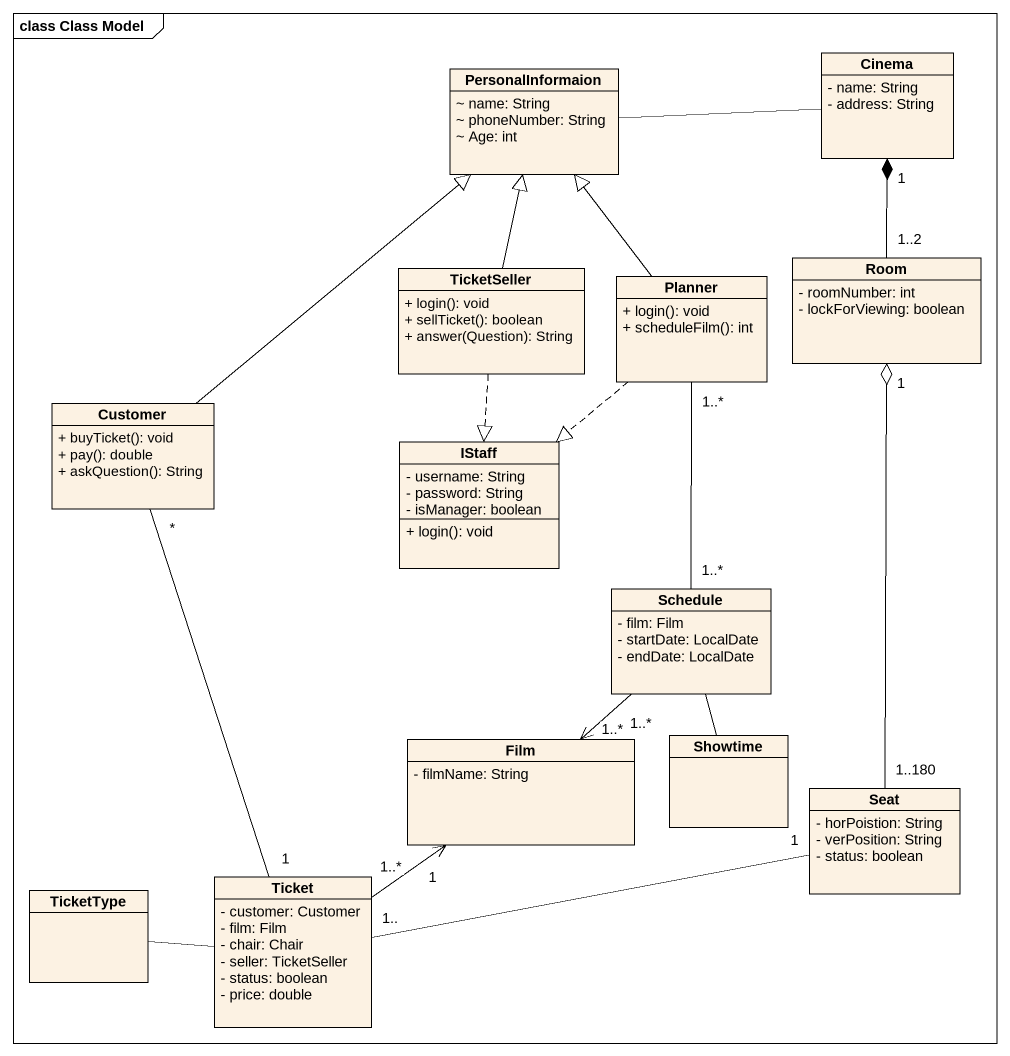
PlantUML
@startuml
mainframe class Class Model
hide circle
hide empty members
skinparam classAttributeIconSize 0
class PersonalInformaion {
  ~ name: String
  ~ phoneNumber: String
  ~ Age: int
}
class Cinema {
  - name: String
  - address: String
}
class Room {
  - roomNumber: int
  - lockForViewing: boolean
}
class TicketSeller {
  + login(): void
  + sellTicket(): boolean
  + answer(Question): String
}
class Planner {
  + login(): void
  + scheduleFilm(): int
}
class Customer {
  + buyTicket(): void
  + pay(): double
  + askQuestion(): String
}
class IStaff {
  - username: String
  - password: String
  - isManager: boolean
  + login(): void
}
class Schedule {
  - film: Film
  - startDate: LocalDate
  - endDate: LocalDate
}
class Showtime
class Film {
  - filmName: String
}
class Seat {
  - horPoistion: String
  - verPosition: String
  - status: boolean
}
class TicketType
class Ticket {
  - customer: Customer
  - film: Film
  - chair: Chair
  - seller: TicketSeller
  - status: boolean
  - price: double
}
PersonalInformaion -right- Cinema
Room "1..2" -up-* "1" Cinema
TicketSeller -up-|> PersonalInformaion
TicketSeller ..|> IStaff
Planner -up-|> PersonalInformaion
Planner ..|> IStaff
Customer -up-|> PersonalInformaion
Customer "*" -- "1" Ticket
Schedule "1..*" -up- "1..*" Planner
Schedule -- Showtime
Schedule "1..*" --> "1..*" Film
Seat "1..180" -up-o "1" Room
Seat "1" -left- "1.." Ticket
TicketType -right- Ticket
Ticket "1..*" -up-> "1" Film
@enduml
